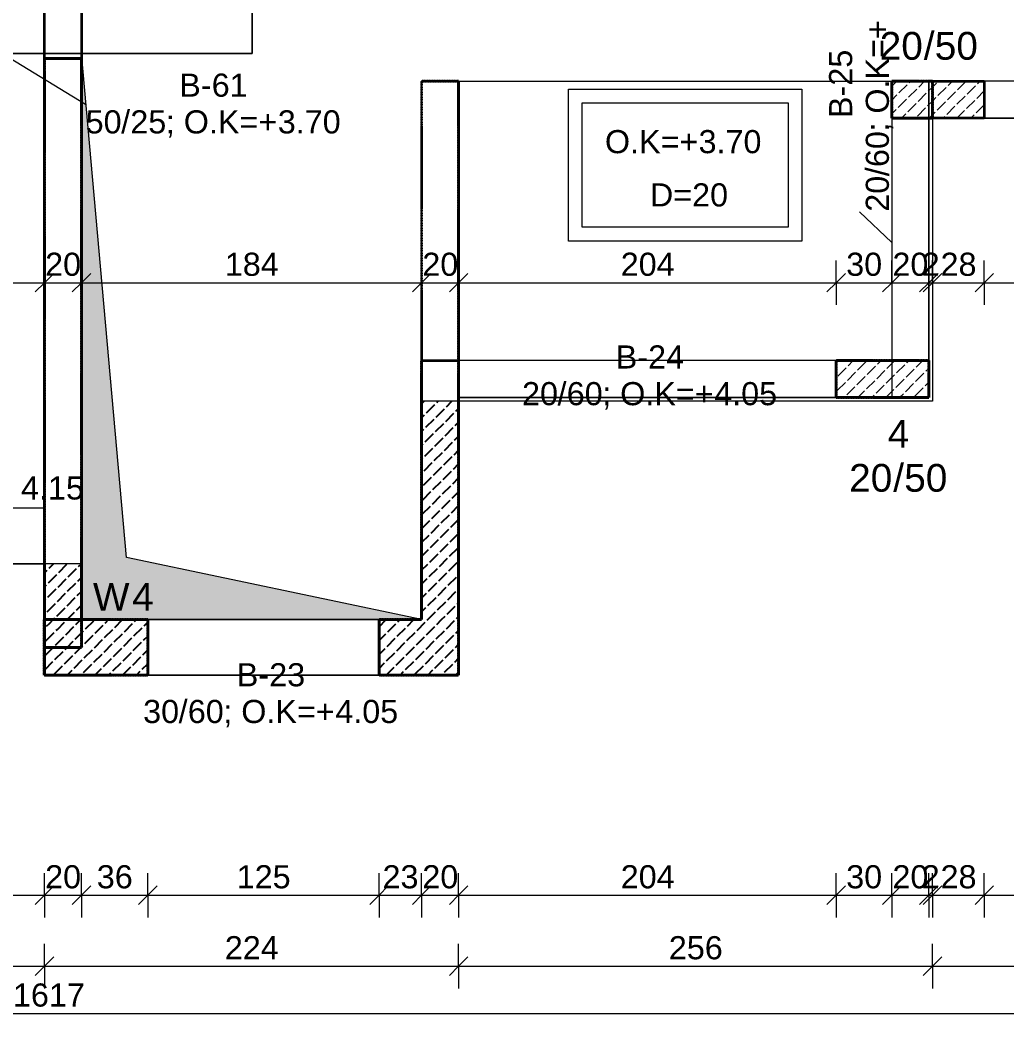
# Model space of a CAD drawing. Header units: centimetres. Extents: x 43 to 2252, y 95 to 1890.
# Drawn here: x 1049 to 1582, y 95 to 644 of the extents above; entities that cross this region are included whole.
import ezdxf

# ---------------------------------------------------------------- set-up
doc = ezdxf.new("R2010")
doc.units = ezdxf.units.CM
doc.linetypes.add('Beton Ole', pattern=[0.3, 0.15, -0.15])
for name, color, linetype, lineweight in [('Dimensions', 130, 'Continuous', 9), ('Dimensions-50', 130, 'Continuous', 9), ('Floor Tags', 130, 'Continuous', 9), ('IfcAnnotation', 7, 'Continuous', 18), ('IfcBuildingElementProxy', 7, 'Continuous', 18), ('IfcColumn', 6, 'Continuous', 18), ('IfcSlab', 7, 'Continuous', 18), ('IfcWall', 7, 'Continuous', 25), ('Structural Column Tags', 130, 'Continuous', 9), ('Structural Columns', 6, 'Continuous', 50), ('Structural Framing Tags', 130, 'Continuous', 9), ('Wall Tags', 130, 'Continuous', 9)]:
    doc.layers.add(name, color=color, linetype=linetype, lineweight=lineweight)
doc.styles.add('Arial', font='arial.ttf', dxfattribs={"height": 12.5})
doc.styles.add('Arial_1', font='arial.ttf', dxfattribs={"height": 15})
doc.dimstyles.new('Deng_-_2mm_Arial_2', dxfattribs={"dimscale": 30.48, "dimtxt": 12.753242, "dimasz": 0.328084, "dimexe": 0.393701, "dimexo": 0.0625, "dimgap": 0, "dimtad": 1, "dimdec": 0, "dimzin": 0, "dimdsep": 46, "dimtxsty": 'Arial', "dimblk1": 'OBLIQUE', "dimblk2": 'OBLIQUE', "dimsah": 1, "dimcen": 0.09, "dimazin": 0, "dimtfac": 1, "dimtdec": 4, "dimtix": 1, "dimtmove": 0, "dimatfit": 3, "dimfxl": 0.393701, "dimfxlon": 1, "dimtvp": 1, "dimtolj": 1, "dimtzin": 0, "dimarcsym": 2})
pattern_1 = [(45, (-73.237, -6758.822), (0.3422397, 7.8404), [6.271, -1.524])]

# ---------------------------------------------------------------- blocks, each defined once
blk = doc.blocks.new('M_Concrete-Rectangular Beam1 - 30_70-8932641-K-31')
at = {"layer": 'IfcBuildingElementProxy', "color": 43}
blk.add_line((-28.66, 15), (-28.66, -15), dxfattribs=at)
at = {"layer": 'IfcBuildingElementProxy', "color": 90}
blk.add_line((-28.66, -15), (-28.66, 15), dxfattribs=at)
at = {"layer": 'IfcBuildingElementProxy'}
for p, q in [((39.49, 15), (-28.66, 15)), ((-28.66, 15), (49.49, 15)), ((49.49, 15), (39.49, 15)), ((-28.66, -15), (39.49, -15)), ((-28.66, -15), (49.49, -15)), ((39.49, -15), (49.49, -15))]:
    blk.add_line(p, q, dxfattribs=at)
at = {"layer": 'IfcBuildingElementProxy', "color": 252}
for p, q in [((69.49, 15), (49.49, 15)), ((49.49, 15), (69.49, 15)), ((69.49, 15), (69.49, -15)), ((69.49, -15), (69.49, 15)), ((49.49, -15), (69.49, -15)), ((49.49, -15), (69.49, -15))]:
    blk.add_line(p, q, dxfattribs=at)
blk = doc.blocks.new('M_Concrete-Rectangular Beam1 - 20_60-8938078-K-31')
at = {"layer": 'IfcBuildingElementProxy', "color": 43}
for p, q in [((-86, 10), (-86, -9)), ((-86, -9), (-86, 10))]:
    blk.add_line(p, q, dxfattribs=at)
at = {"layer": 'IfcBuildingElementProxy'}
for p, q in [((124.66, 10), (-86, 10)), ((-86, 10), (124.66, 10)), ((124.66, 10), (124.66, -10)), ((-86, -9), (-86, -10)), ((-86, -10), (-86, -9)), ((-86, -10), (124.66, -10)), ((-86, -10), (124.66, -10))]:
    blk.add_line(p, q, dxfattribs=at)
at = {"layer": 'IfcBuildingElementProxy', "color": 252}
blk.add_line((124.66, -10), (124.66, 10), dxfattribs=at)
blk = doc.blocks.new('M_Concrete-Rectangular Beam1 - 20_60-8938246-K-31')
at = {"layer": 'IfcBuildingElementProxy', "color": 252}
for p, q in [((-87.12, 10), (-87.12, -10)), ((-87.12, 10), (-67.12, 10)), ((63.88, 10), (83.88, 10)), ((83.88, -10), (83.88, 10)), ((-87.12, -10), (-67.12, -10)), ((63.88, -10), (83.88, -10))]:
    blk.add_line(p, q, dxfattribs=at)
at = {"layer": 'IfcBuildingElementProxy', "color": 90}
for p, q in [((-87.12, -10), (-87.12, 10)), ((-67.12, 10), (-87.12, 10)), ((83.88, 10), (63.88, 10)), ((83.88, 10), (83.88, -10)), ((-87.12, -10), (-67.12, -10)), ((63.88, -10), (83.88, -10))]:
    blk.add_line(p, q, dxfattribs=at)
at = {"layer": 'IfcBuildingElementProxy'}
for p, q in [((63.88, 10), (-67.12, 10)), ((-67.12, 10), (63.88, 10)), ((-67.12, -10), (63.88, -10)), ((-67.12, -10), (63.88, -10))]:
    blk.add_line(p, q, dxfattribs=at)
blk = doc.blocks.new('M_Concrete-Rectangular Beam1 - 20_60-8938371-K-31')
at = {"layer": 'IfcBuildingElementProxy', "color": 252}
blk.add_line((-48.08, 10), (-48.08, -10), dxfattribs=at)
at = {"layer": 'IfcBuildingElementProxy'}
for p, q in [((-48.08, -10), (-48.08, 10)), ((156.01, 10), (-48.08, 10)), ((-48.08, 10), (156.01, 10)), ((-48.08, -10), (156.01, -10)), ((-48.08, -10), (156.01, -10))]:
    blk.add_line(p, q, dxfattribs=at)
at = {"layer": 'IfcBuildingElementProxy', "color": 90}
blk.add_line((156.01, 10), (156.01, -10), dxfattribs=at)
at = {"layer": 'IfcBuildingElementProxy', "color": 43}
blk.add_line((156.01, -10), (156.01, 10), dxfattribs=at)
blk = doc.blocks.new('M_Concrete-Rectangular Beam1 - 30_60-9002546-K-31')
at = {"layer": 'IfcBuildingElementProxy', "color": 43}
for p, q in [((-63, 15), (-63, -15)), ((62, 15), (62, -15)), ((62, -15), (62, 15))]:
    blk.add_line(p, q, dxfattribs=at)
at = {"layer": 'IfcBuildingElementProxy'}
for p, q in [((-63, -15), (-63, 15)), ((62, 15), (-63, 15)), ((-63, 15), (62, 15)), ((-63, -15), (62, -15)), ((-63, -15), (62, -15))]:
    blk.add_line(p, q, dxfattribs=at)
blk = doc.blocks.new('TAGFLOOR - D_-1983752-K-31')
at = {"layer": 'Floor Tags'}
for p, q in [((-1.548, -0.773), (-1.548, 0.87)), ((-1.548, 0.87), (0.976, 0.87)), ((0.976, 0.87), (0.976, -0.773)), ((-1.398, 0.72), (0.826, 0.72)), ((-1.398, -0.623), (-1.398, 0.72)), ((0.826, 0.72), (0.826, -0.623)), ((0.826, -0.623), (-1.398, -0.623)), ((0.976, -0.773), (-1.548, -0.773))]:
    blk.add_line(p, q, dxfattribs=at)
blk = doc.blocks.new('DIMBLOCK35-K-31')
at = {"layer": 'Dimensions-50', "transparency": 16777216}
for p, q in [((993.87, 170.78), (993.87, 182.78)), ((1062.02, 170.78), (1062.02, 182.78)), ((993.87, 170.78), (998.87, 175.78)), ((1062.02, 170.78), (1067.02, 175.78)), ((993.87, 170.78), (988.87, 165.78)), ((993.87, 170.78), (1062.02, 170.78)), ((993.87, 170.78), (993.87, 158.78)), ((1062.02, 170.78), (1057.02, 165.78)), ((1062.02, 170.78), (1062.02, 158.78))]:
    blk.add_line(p, q, dxfattribs=at)
at = {"layer": 'Dimensions-50', "color": 0, "transparency": 16777216, "insert": (1018.33, 187.01), "char_height": 12.5, "width": 23.0736, "attachment_point": 1, "line_spacing_factor": 0.941778, "style": 'Arial'}
blk.add_mtext('68', dxfattribs=at)
blk = doc.blocks.new('_Oblique')
at = {"color": 0, "linetype": 'ByBlock', "lineweight": -2}
blk.add_line((-0.5, -0.5), (0.5, 0.5), dxfattribs=at)
blk = doc.blocks.new('DIMBLOCK36-K-31')
at = {"layer": 'Dimensions-50', "transparency": 16777216}
for p, q in [((1062.02, 170.78), (1062.02, 182.78)), ((1082.02, 170.78), (1082.02, 182.78)), ((1062.02, 170.78), (1067.02, 175.78)), ((1082.02, 170.78), (1087.02, 175.78)), ((1062.02, 170.78), (1057.02, 165.78)), ((1062.02, 170.78), (1082.02, 170.78)), ((1062.02, 170.78), (1062.02, 158.78)), ((1082.02, 170.78), (1077.02, 165.78)), ((1082.02, 170.78), (1082.02, 158.78))]:
    blk.add_line(p, q, dxfattribs=at)
at = {"layer": 'Dimensions-50', "color": 0, "transparency": 16777216, "insert": (1062.4, 187.01), "char_height": 12.5, "width": 23.0736, "attachment_point": 1, "line_spacing_factor": 0.941778, "style": 'Arial'}
blk.add_mtext('20', dxfattribs=at)
blk = doc.blocks.new('DIMBLOCK37-K-31')
at = {"layer": 'Dimensions-50', "transparency": 16777216}
for p, q in [((1082.02, 170.78), (1082.02, 182.78)), ((1117.85, 170.78), (1117.85, 182.78)), ((1082.02, 170.78), (1087.02, 175.78)), ((1117.85, 170.78), (1122.85, 175.78)), ((1082.02, 170.78), (1077.02, 165.78)), ((1082.02, 170.78), (1117.85, 170.78)), ((1082.02, 170.78), (1082.02, 158.78)), ((1117.85, 170.78), (1112.85, 165.78)), ((1117.85, 170.78), (1117.85, 158.78))]:
    blk.add_line(p, q, dxfattribs=at)
at = {"layer": 'Dimensions-50', "color": 0, "transparency": 16777216, "insert": (1090.32, 187.01), "char_height": 12.5, "width": 23.0736, "attachment_point": 1, "line_spacing_factor": 0.941778, "style": 'Arial'}
blk.add_mtext('36', dxfattribs=at)
blk = doc.blocks.new('DIMBLOCK38-K-31')
at = {"layer": 'Dimensions-50', "transparency": 16777216}
for p, q in [((1117.85, 170.78), (1117.85, 182.78)), ((1242.85, 170.78), (1242.85, 182.78)), ((1117.85, 170.78), (1122.85, 175.78)), ((1242.85, 170.78), (1247.85, 175.78)), ((1117.85, 170.78), (1112.85, 165.78)), ((1117.85, 170.78), (1242.85, 170.78)), ((1117.85, 170.78), (1117.85, 158.78)), ((1242.85, 170.78), (1237.85, 165.78)), ((1242.85, 170.78), (1242.85, 158.78))]:
    blk.add_line(p, q, dxfattribs=at)
at = {"layer": 'Dimensions-50', "color": 0, "transparency": 16777216, "insert": (1165.93, 187.01), "char_height": 12.5, "width": 34.6103, "attachment_point": 1, "line_spacing_factor": 0.941778, "style": 'Arial'}
blk.add_mtext('125', dxfattribs=at)
blk = doc.blocks.new('DIMBLOCK39-K-31')
at = {"layer": 'Dimensions-50', "transparency": 16777216}
for p, q in [((1242.85, 170.78), (1242.85, 182.78)), ((1265.85, 170.78), (1265.85, 182.78)), ((1242.85, 170.78), (1247.85, 175.78)), ((1265.85, 170.78), (1270.85, 175.78)), ((1242.85, 170.78), (1237.85, 165.78)), ((1242.85, 170.78), (1265.85, 170.78)), ((1242.85, 170.78), (1242.85, 158.78)), ((1265.85, 170.78), (1260.85, 165.78)), ((1265.85, 170.78), (1265.85, 158.78))]:
    blk.add_line(p, q, dxfattribs=at)
at = {"layer": 'Dimensions-50', "color": 0, "transparency": 16777216, "insert": (1244.74, 187.01), "char_height": 12.5, "width": 23.0736, "attachment_point": 1, "line_spacing_factor": 0.941778, "style": 'Arial'}
blk.add_mtext('23', dxfattribs=at)
blk = doc.blocks.new('DIMBLOCK40-K-31')
at = {"layer": 'Dimensions-50', "transparency": 16777216}
for p, q in [((1265.85, 170.78), (1265.85, 182.78)), ((1285.85, 170.78), (1285.85, 182.78)), ((1265.85, 170.78), (1270.85, 175.78)), ((1285.85, 170.78), (1290.85, 175.78)), ((1265.85, 170.78), (1260.85, 165.78)), ((1265.85, 170.78), (1285.85, 170.78)), ((1265.85, 170.78), (1265.85, 158.78)), ((1285.85, 170.78), (1280.85, 165.78)), ((1285.85, 170.78), (1285.85, 158.78))]:
    blk.add_line(p, q, dxfattribs=at)
at = {"layer": 'Dimensions-50', "color": 0, "transparency": 16777216, "insert": (1266.24, 187.01), "char_height": 12.5, "width": 23.0736, "attachment_point": 1, "line_spacing_factor": 0.941778, "style": 'Arial'}
blk.add_mtext('20', dxfattribs=at)
blk = doc.blocks.new('DIMBLOCK41-K-31')
at = {"layer": 'Dimensions-50', "transparency": 16777216}
for p, q in [((1285.85, 170.78), (1285.85, 182.78)), ((1489.94, 170.78), (1489.94, 182.78)), ((1285.85, 170.78), (1290.85, 175.78)), ((1489.94, 170.78), (1494.94, 175.78)), ((1285.85, 170.78), (1280.85, 165.78)), ((1285.85, 170.78), (1489.94, 170.78)), ((1285.85, 170.78), (1285.85, 158.78)), ((1489.94, 170.78), (1484.94, 165.78)), ((1489.94, 170.78), (1489.94, 158.78))]:
    blk.add_line(p, q, dxfattribs=at)
at = {"layer": 'Dimensions-50', "color": 0, "transparency": 16777216, "insert": (1373.47, 187.01), "char_height": 12.5, "width": 34.6103, "attachment_point": 1, "line_spacing_factor": 0.941778, "style": 'Arial'}
blk.add_mtext('204', dxfattribs=at)
blk = doc.blocks.new('DIMBLOCK42-K-31')
at = {"layer": 'Dimensions-50', "transparency": 16777216}
for p, q in [((1489.94, 170.78), (1489.94, 182.78)), ((1519.94, 170.78), (1519.94, 182.78)), ((1489.94, 170.78), (1494.94, 175.78)), ((1519.94, 170.78), (1524.94, 175.78)), ((1489.94, 170.78), (1484.94, 165.78)), ((1489.94, 170.78), (1519.94, 170.78)), ((1489.94, 170.78), (1489.94, 158.78)), ((1519.94, 170.78), (1514.94, 165.78)), ((1519.94, 170.78), (1519.94, 158.78))]:
    blk.add_line(p, q, dxfattribs=at)
at = {"layer": 'Dimensions-50', "color": 0, "transparency": 16777216, "insert": (1495.32, 187.01), "char_height": 12.5, "width": 23.0736, "attachment_point": 1, "line_spacing_factor": 0.941778, "style": 'Arial'}
blk.add_mtext('30', dxfattribs=at)
blk = doc.blocks.new('DIMBLOCK43-K-31')
at = {"layer": 'Dimensions-50', "transparency": 16777216}
for p, q in [((1519.94, 170.78), (1519.94, 182.78)), ((1539.94, 170.78), (1539.94, 182.78)), ((1519.94, 170.78), (1524.94, 175.78)), ((1539.94, 170.78), (1544.94, 175.78)), ((1519.94, 170.78), (1514.94, 165.78)), ((1519.94, 170.78), (1539.94, 170.78)), ((1519.94, 170.78), (1519.94, 158.78)), ((1539.94, 170.78), (1534.94, 165.78)), ((1539.94, 170.78), (1539.94, 158.78))]:
    blk.add_line(p, q, dxfattribs=at)
at = {"layer": 'Dimensions-50', "color": 0, "transparency": 16777216, "insert": (1520.32, 187.01), "char_height": 12.5, "width": 23.0736, "attachment_point": 1, "line_spacing_factor": 0.941778, "style": 'Arial'}
blk.add_mtext('20', dxfattribs=at)
blk = doc.blocks.new('DIMBLOCK44-K-31')
at = {"layer": 'Dimensions-50', "transparency": 16777216}
for p, q in [((1539.94, 170.78), (1539.94, 182.78)), ((1541.94, 170.78), (1541.94, 182.78)), ((1539.94, 170.78), (1544.94, 175.78)), ((1541.94, 170.78), (1546.94, 175.78)), ((1539.94, 170.78), (1534.94, 165.78)), ((1541.94, 170.78), (1536.94, 165.78)), ((1539.94, 170.78), (1541.94, 170.78)), ((1539.94, 170.78), (1539.94, 158.78)), ((1541.94, 170.78), (1541.94, 158.78))]:
    blk.add_line(p, q, dxfattribs=at)
at = {"layer": 'Dimensions-50', "color": 0, "transparency": 16777216, "insert": (1536.13, 187.01), "char_height": 12.5, "width": 11.5368, "attachment_point": 1, "line_spacing_factor": 0.941778, "style": 'Arial'}
blk.add_mtext('\\fArial|b0|i0|c177|p34|;2', dxfattribs=at)
blk = doc.blocks.new('DIMBLOCK45-K-31')
at = {"layer": 'Dimensions-50', "transparency": 16777216}
for p, q in [((1541.94, 170.78), (1541.94, 182.78)), ((1569.94, 170.78), (1569.94, 182.78)), ((1541.94, 170.78), (1546.94, 175.78)), ((1569.94, 170.78), (1574.94, 175.78)), ((1541.94, 170.78), (1536.94, 165.78)), ((1541.94, 170.78), (1569.94, 170.78)), ((1541.94, 170.78), (1541.94, 158.78)), ((1569.94, 170.78), (1564.94, 165.78)), ((1569.94, 170.78), (1569.94, 158.78))]:
    blk.add_line(p, q, dxfattribs=at)
at = {"layer": 'Dimensions-50', "color": 0, "transparency": 16777216, "insert": (1546.32, 187.01), "char_height": 12.5, "width": 23.0736, "attachment_point": 1, "line_spacing_factor": 0.941778, "style": 'Arial'}
blk.add_mtext('28', dxfattribs=at)
blk = doc.blocks.new('DIMBLOCK46-K-31')
at = {"layer": 'Dimensions-50', "transparency": 16777216}
for p, q in [((1569.94, 170.78), (1569.94, 182.78)), ((1780.6, 170.78), (1780.6, 182.78)), ((1569.94, 170.78), (1574.94, 175.78)), ((1780.6, 170.78), (1785.6, 175.78)), ((1569.94, 170.78), (1564.94, 165.78)), ((1569.94, 170.78), (1780.6, 170.78)), ((1569.94, 170.78), (1569.94, 158.78)), ((1780.6, 170.78), (1775.6, 165.78)), ((1780.6, 170.78), (1780.6, 158.78))]:
    blk.add_line(p, q, dxfattribs=at)
at = {"layer": 'Dimensions-50', "color": 0, "transparency": 16777216, "insert": (1660.85, 187.01), "char_height": 12.5, "width": 34.6103, "attachment_point": 1, "line_spacing_factor": 0.941778, "style": 'Arial'}
blk.add_mtext('211', dxfattribs=at)
blk = doc.blocks.new('DIMBLOCK51-K-31')
at = {"layer": 'Dimensions-50', "transparency": 16777216}
for p, q in [((993.87, 132.44), (993.87, 144.44)), ((1062.02, 132.44), (1062.02, 144.44)), ((993.87, 132.44), (998.87, 137.44)), ((1062.02, 132.44), (1067.02, 137.44)), ((993.87, 132.44), (988.87, 127.44)), ((993.87, 132.44), (1062.02, 132.44)), ((993.87, 132.44), (993.87, 120.44)), ((1062.02, 132.44), (1057.02, 127.44)), ((1062.02, 132.44), (1062.02, 120.44))]:
    blk.add_line(p, q, dxfattribs=at)
at = {"layer": 'Dimensions-50', "color": 0, "transparency": 16777216, "insert": (1018.33, 148.67), "char_height": 12.5, "width": 23.0736, "attachment_point": 1, "line_spacing_factor": 0.941778, "style": 'Arial'}
blk.add_mtext('68', dxfattribs=at)
blk = doc.blocks.new('DIMBLOCK52-K-31')
at = {"layer": 'Dimensions-50', "transparency": 16777216}
for p, q in [((1062.02, 132.44), (1062.02, 144.44)), ((1285.85, 132.44), (1285.85, 144.44)), ((1062.02, 132.44), (1067.02, 137.44)), ((1285.85, 132.44), (1290.85, 137.44)), ((1062.02, 132.44), (1057.02, 127.44)), ((1062.02, 132.44), (1285.85, 132.44)), ((1062.02, 132.44), (1062.02, 120.44)), ((1285.85, 132.44), (1280.85, 127.44)), ((1285.85, 132.44), (1285.85, 120.44))]:
    blk.add_line(p, q, dxfattribs=at)
at = {"layer": 'Dimensions-50', "color": 0, "transparency": 16777216, "insert": (1159.51, 148.67), "char_height": 12.5, "width": 34.6103, "attachment_point": 1, "line_spacing_factor": 0.941778, "style": 'Arial'}
blk.add_mtext('224', dxfattribs=at)
blk = doc.blocks.new('DIMBLOCK53-K-31')
at = {"layer": 'Dimensions-50', "transparency": 16777216}
for p, q in [((1285.85, 132.44), (1285.85, 144.44)), ((1541.94, 132.44), (1541.94, 144.44)), ((1285.85, 132.44), (1290.85, 137.44)), ((1541.94, 132.44), (1546.94, 137.44)), ((1285.85, 132.44), (1280.85, 127.44)), ((1285.85, 132.44), (1541.94, 132.44)), ((1285.85, 132.44), (1285.85, 120.44)), ((1541.94, 132.44), (1536.94, 127.44)), ((1541.94, 132.44), (1541.94, 120.44))]:
    blk.add_line(p, q, dxfattribs=at)
at = {"layer": 'Dimensions-50', "color": 0, "transparency": 16777216, "insert": (1399.47, 148.67), "char_height": 12.5, "width": 34.6103, "attachment_point": 1, "line_spacing_factor": 0.941778, "style": 'Arial'}
blk.add_mtext('256', dxfattribs=at)
blk = doc.blocks.new('DIMBLOCK54-K-31')
at = {"layer": 'Dimensions-50', "transparency": 16777216}
for p, q in [((1541.94, 132.44), (1541.94, 144.44)), ((1872.6, 132.44), (1872.6, 144.44)), ((1541.94, 132.44), (1546.94, 137.44)), ((1872.6, 132.44), (1877.6, 137.44)), ((1541.94, 132.44), (1536.94, 127.44)), ((1541.94, 132.44), (1872.6, 132.44)), ((1541.94, 132.44), (1541.94, 120.44)), ((1872.6, 132.44), (1867.6, 127.44)), ((1872.6, 132.44), (1872.6, 120.44))]:
    blk.add_line(p, q, dxfattribs=at)
at = {"layer": 'Dimensions-50', "color": 0, "transparency": 16777216, "insert": (1692.85, 148.67), "char_height": 12.5, "width": 34.6103, "attachment_point": 1, "line_spacing_factor": 0.941778, "style": 'Arial'}
blk.add_mtext('331', dxfattribs=at)
blk = doc.blocks.new('DIMBLOCK55-K-31')
at = {"layer": 'Dimensions-50', "transparency": 16777216}
for p, q in [((255.85, 106.88), (255.85, 118.88)), ((1872.6, 106.88), (1872.6, 118.88)), ((255.85, 106.88), (260.85, 111.88)), ((1872.6, 106.88), (1877.6, 111.88)), ((255.85, 106.88), (250.85, 101.88)), ((255.85, 106.88), (1872.6, 106.88)), ((255.85, 106.88), (255.85, 94.88)), ((1872.6, 106.88), (1867.6, 101.88)), ((1872.6, 106.88), (1872.6, 94.88))]:
    blk.add_line(p, q, dxfattribs=at)
at = {"layer": 'Dimensions-50', "color": 0, "transparency": 16777216, "insert": (1045, 123.11), "char_height": 12.5, "width": 46.1471, "attachment_point": 1, "line_spacing_factor": 0.941778, "style": 'Arial'}
blk.add_mtext('1617', dxfattribs=at)
blk = doc.blocks.new('DIMBLOCK143-K-31')
at = {"layer": 'Dimensions-50', "transparency": 16777216}
for p, q in [((993.87, 501.77), (993.87, 513.77)), ((1062.02, 501.77), (1062.02, 513.77)), ((993.87, 501.77), (998.87, 506.77)), ((1062.02, 501.77), (1067.02, 506.77)), ((993.87, 501.77), (988.87, 496.77)), ((993.87, 501.77), (1062.02, 501.77)), ((993.87, 501.77), (993.87, 489.77)), ((1062.02, 501.77), (1057.02, 496.77)), ((1062.02, 501.77), (1062.02, 489.77))]:
    blk.add_line(p, q, dxfattribs=at)
at = {"layer": 'Dimensions-50', "color": 0, "transparency": 16777216, "insert": (1018.33, 517.99), "char_height": 12.5, "width": 23.0736, "attachment_point": 1, "line_spacing_factor": 0.941778, "style": 'Arial'}
blk.add_mtext('68', dxfattribs=at)
blk = doc.blocks.new('DIMBLOCK144-K-31')
at = {"layer": 'Dimensions-50', "transparency": 16777216}
for p, q in [((1062.02, 501.77), (1062.02, 513.77)), ((1082.02, 501.77), (1082.02, 513.77)), ((1062.02, 501.77), (1067.02, 506.77)), ((1082.02, 501.77), (1087.02, 506.77)), ((1062.02, 501.77), (1057.02, 496.77)), ((1062.02, 501.77), (1082.02, 501.77)), ((1062.02, 501.77), (1062.02, 489.77)), ((1082.02, 501.77), (1077.02, 496.77)), ((1082.02, 501.77), (1082.02, 489.77))]:
    blk.add_line(p, q, dxfattribs=at)
at = {"layer": 'Dimensions-50', "color": 0, "transparency": 16777216, "insert": (1062.4, 517.99), "char_height": 12.5, "width": 23.0736, "attachment_point": 1, "line_spacing_factor": 0.941778, "style": 'Arial'}
blk.add_mtext('20', dxfattribs=at)
blk = doc.blocks.new('DIMBLOCK145-K-31')
at = {"layer": 'Dimensions-50', "transparency": 16777216}
for p, q in [((1082.02, 501.77), (1082.02, 513.77)), ((1265.85, 501.77), (1265.85, 513.77)), ((1082.02, 501.77), (1087.02, 506.77)), ((1265.85, 501.77), (1270.85, 506.77)), ((1082.02, 501.77), (1077.02, 496.77)), ((1082.02, 501.77), (1265.85, 501.77)), ((1082.02, 501.77), (1082.02, 489.77)), ((1265.85, 501.77), (1260.85, 496.77)), ((1265.85, 501.77), (1265.85, 489.77))]:
    blk.add_line(p, q, dxfattribs=at)
at = {"layer": 'Dimensions-50', "color": 0, "transparency": 16777216, "insert": (1159.51, 517.99), "char_height": 12.5, "width": 34.6103, "attachment_point": 1, "line_spacing_factor": 0.941778, "style": 'Arial'}
blk.add_mtext('184', dxfattribs=at)
blk = doc.blocks.new('DIMBLOCK146-K-31')
at = {"layer": 'Dimensions-50', "transparency": 16777216}
for p, q in [((1265.85, 501.77), (1265.85, 513.77)), ((1285.85, 501.77), (1285.85, 513.77)), ((1265.85, 501.77), (1270.85, 506.77)), ((1285.85, 501.77), (1290.85, 506.77)), ((1265.85, 501.77), (1260.85, 496.77)), ((1265.85, 501.77), (1285.85, 501.77)), ((1265.85, 501.77), (1265.85, 489.77)), ((1285.85, 501.77), (1280.85, 496.77)), ((1285.85, 501.77), (1285.85, 489.77))]:
    blk.add_line(p, q, dxfattribs=at)
at = {"layer": 'Dimensions-50', "color": 0, "transparency": 16777216, "insert": (1266.24, 517.99), "char_height": 12.5, "width": 23.0736, "attachment_point": 1, "line_spacing_factor": 0.941778, "style": 'Arial'}
blk.add_mtext('20', dxfattribs=at)
blk = doc.blocks.new('DIMBLOCK147-K-31')
at = {"layer": 'Dimensions-50', "transparency": 16777216}
for p, q in [((1285.85, 501.77), (1285.85, 513.77)), ((1489.94, 501.77), (1489.94, 513.77)), ((1285.85, 501.77), (1290.85, 506.77)), ((1489.94, 501.77), (1494.94, 506.77)), ((1285.85, 501.77), (1280.85, 496.77)), ((1285.85, 501.77), (1489.94, 501.77)), ((1285.85, 501.77), (1285.85, 489.77)), ((1489.94, 501.77), (1484.94, 496.77)), ((1489.94, 501.77), (1489.94, 489.77))]:
    blk.add_line(p, q, dxfattribs=at)
at = {"layer": 'Dimensions-50', "color": 0, "transparency": 16777216, "insert": (1373.47, 517.99), "char_height": 12.5, "width": 34.6103, "attachment_point": 1, "line_spacing_factor": 0.941778, "style": 'Arial'}
blk.add_mtext('204', dxfattribs=at)
blk = doc.blocks.new('DIMBLOCK148-K-31')
at = {"layer": 'Dimensions-50', "transparency": 16777216}
for p, q in [((1489.94, 501.77), (1489.94, 513.77)), ((1519.94, 501.77), (1519.94, 513.77)), ((1489.94, 501.77), (1494.94, 506.77)), ((1519.94, 501.77), (1524.94, 506.77)), ((1489.94, 501.77), (1484.94, 496.77)), ((1489.94, 501.77), (1519.94, 501.77)), ((1489.94, 501.77), (1489.94, 489.77)), ((1519.94, 501.77), (1514.94, 496.77)), ((1519.94, 501.77), (1519.94, 489.77))]:
    blk.add_line(p, q, dxfattribs=at)
at = {"layer": 'Dimensions-50', "color": 0, "transparency": 16777216, "insert": (1495.32, 517.99), "char_height": 12.5, "width": 23.0736, "attachment_point": 1, "line_spacing_factor": 0.941778, "style": 'Arial'}
blk.add_mtext('30', dxfattribs=at)
blk = doc.blocks.new('DIMBLOCK149-K-31')
at = {"layer": 'Dimensions-50', "transparency": 16777216}
for p, q in [((1519.94, 501.77), (1519.94, 513.77)), ((1539.94, 501.77), (1539.94, 513.77)), ((1519.94, 501.77), (1524.94, 506.77)), ((1539.94, 501.77), (1544.94, 506.77)), ((1519.94, 501.77), (1514.94, 496.77)), ((1519.94, 501.77), (1539.94, 501.77)), ((1519.94, 501.77), (1519.94, 489.77)), ((1539.94, 501.77), (1534.94, 496.77)), ((1539.94, 501.77), (1539.94, 489.77))]:
    blk.add_line(p, q, dxfattribs=at)
at = {"layer": 'Dimensions-50', "color": 0, "transparency": 16777216, "insert": (1520.32, 517.99), "char_height": 12.5, "width": 23.0736, "attachment_point": 1, "line_spacing_factor": 0.941778, "style": 'Arial'}
blk.add_mtext('20', dxfattribs=at)
blk = doc.blocks.new('DIMBLOCK150-K-31')
at = {"layer": 'Dimensions-50', "transparency": 16777216}
for p, q in [((1539.94, 501.77), (1539.94, 513.77)), ((1541.94, 501.77), (1541.94, 513.77)), ((1539.94, 501.77), (1544.94, 506.77)), ((1541.94, 501.77), (1546.94, 506.77)), ((1539.94, 501.77), (1534.94, 496.77)), ((1541.94, 501.77), (1536.94, 496.77)), ((1539.94, 501.77), (1541.94, 501.77)), ((1539.94, 501.77), (1539.94, 489.77)), ((1541.94, 501.77), (1541.94, 489.77))]:
    blk.add_line(p, q, dxfattribs=at)
at = {"layer": 'Dimensions-50', "color": 0, "transparency": 16777216, "insert": (1536.13, 517.99), "char_height": 12.5, "width": 11.5368, "attachment_point": 1, "line_spacing_factor": 0.941778, "style": 'Arial'}
blk.add_mtext('\\fArial|b0|i0|c177|p34|;2', dxfattribs=at)
blk = doc.blocks.new('DIMBLOCK151-K-31')
at = {"layer": 'Dimensions-50', "transparency": 16777216}
for p, q in [((1541.94, 501.77), (1541.94, 513.77)), ((1569.94, 501.77), (1569.94, 513.77)), ((1541.94, 501.77), (1546.94, 506.77)), ((1569.94, 501.77), (1574.94, 506.77)), ((1541.94, 501.77), (1536.94, 496.77)), ((1541.94, 501.77), (1569.94, 501.77)), ((1541.94, 501.77), (1541.94, 489.77)), ((1569.94, 501.77), (1564.94, 496.77)), ((1569.94, 501.77), (1569.94, 489.77))]:
    blk.add_line(p, q, dxfattribs=at)
at = {"layer": 'Dimensions-50', "color": 0, "transparency": 16777216, "insert": (1546.32, 517.99), "char_height": 12.5, "width": 23.0736, "attachment_point": 1, "line_spacing_factor": 0.941778, "style": 'Arial'}
blk.add_mtext('28', dxfattribs=at)
blk = doc.blocks.new('DIMBLOCK152-K-31')
at = {"layer": 'Dimensions-50', "transparency": 16777216}
for p, q in [((1569.94, 501.77), (1569.94, 513.77)), ((1780.6, 501.77), (1780.6, 513.77)), ((1569.94, 501.77), (1574.94, 506.77)), ((1780.6, 501.77), (1785.6, 506.77)), ((1569.94, 501.77), (1564.94, 496.77)), ((1569.94, 501.77), (1780.6, 501.77)), ((1569.94, 501.77), (1569.94, 489.77)), ((1780.6, 501.77), (1775.6, 496.77)), ((1780.6, 501.77), (1780.6, 489.77))]:
    blk.add_line(p, q, dxfattribs=at)
at = {"layer": 'Dimensions-50', "color": 0, "transparency": 16777216, "insert": (1660.85, 517.99), "char_height": 12.5, "width": 34.6103, "attachment_point": 1, "line_spacing_factor": 0.941778, "style": 'Arial'}
blk.add_mtext('211', dxfattribs=at)

msp = doc.modelspace()

# ---------------------------------------------------------------- hatches: boundary and pattern name
at = {"layer": 'IfcAnnotation'}
msp.add_hatch(color=254, dxfattribs=at).paths.add_polyline_path([(1242.85, 319.69), (1265.85, 319.69), (1106.45, 353.34), (1082.02, 625.69), (1082.02, 319.69), (1218.09, 319.69)])
at = {"layer": 'IfcColumn', "linetype": 'Beton Ole'}
h = msp.add_hatch(dxfattribs=at)
h.set_pattern_fill('FP_1', style=0, pattern_type=2)
h.set_pattern_definition(pattern_1)
h.paths.add_polyline_path([(1541.94, 590.69), (1541.94, 610.69), (1519.94, 610.69), (1519.94, 590.69), (1539.94, 590.69)])
h = msp.add_hatch(dxfattribs=at)
h.set_pattern_fill('FP_1', style=0, pattern_type=2)
h.set_pattern_definition(pattern_1)
h.paths.add_polyline_path([(1569.94, 590.69), (1569.94, 610.69), (1541.94, 610.69), (1541.94, 590.69)])
h = msp.add_hatch(dxfattribs=at)
h.set_pattern_fill('FP_1', style=0, pattern_type=2)
h.set_pattern_definition(pattern_1)
h.paths.add_polyline_path([(1489.94, 439.69), (1539.94, 439.69), (1539.94, 459.69), (1489.94, 459.69)])
at = {"layer": 'IfcWall', "linetype": 'Beton Ole'}
h = msp.add_hatch(dxfattribs=at)
h.set_pattern_fill('FP_1', color=50, style=0, pattern_type=2)
h.set_pattern_definition(pattern_1)
h.paths.add_polyline_path([(1285.85, 319.69), (1285.85, 437.69), (1265.85, 437.69), (1265.85, 319.69)])
h = msp.add_hatch(dxfattribs=at)
h.set_pattern_fill('FP_1', color=50, style=0, pattern_type=2)
h.set_pattern_definition(pattern_1)
h.paths.add_polyline_path([(1062.02, 319.69), (1082.02, 319.69), (1082.02, 349.92), (1062.02, 349.92)])
h = msp.add_hatch(dxfattribs=at)
h.set_pattern_fill('FP_1', color=50, style=0, pattern_type=2)
h.set_pattern_definition(pattern_1)
h.paths.add_polyline_path([(1061.87, 289.69), (1062.02, 289.69), (1062.02, 319.69), (1061.87, 319.69), (1061.87, 289.85)])
h = msp.add_hatch(dxfattribs=at)
h.set_pattern_fill('FP_1', color=50, style=0, pattern_type=2)
h.set_pattern_definition(pattern_1)
h.paths.add_polyline_path([(1062.02, 304.69), (1082.02, 304.69), (1062.02, 319.69)])
h = msp.add_hatch(dxfattribs=at)
h.set_pattern_fill('FP_1', color=50, style=0, pattern_type=2)
h.set_pattern_definition(pattern_1)
h.paths.add_polyline_path([(1082.02, 289.69), (1117.85, 289.69), (1117.85, 319.69), (1062.02, 319.69), (1082.02, 304.69), (1062.02, 304.69), (1062.02, 289.69)])
h = msp.add_hatch(dxfattribs=at)
h.set_pattern_fill('FP_1', color=50, style=0, pattern_type=2)
h.set_pattern_definition(pattern_1)
h.paths.add_polyline_path([(1265.85, 289.69), (1285.85, 289.69), (1285.85, 319.69), (1242.85, 319.69), (1242.85, 289.69)])

# ---------------------------------------------------------------- linework, layer by layer
at = {"layer": 'IfcAnnotation'}
for p, q in [((1106.45, 353.34), (1082.02, 625.76)), ((1082.02, 625.76), (1082.02, 319.69)), ((1265.85, 319.69), (1106.45, 353.34)), ((1082.02, 319.69), (1265.85, 319.69))]:
    msp.add_line(p, q, dxfattribs=at)
at = {"layer": 'IfcBuildingElementProxy'}
for p, q in [((1174.35, 625.69), (1174.35, 1384.69)), ((1174.35, 1384.69), (1174.35, 625.69)), ((973.87, 625.69), (1062.02, 625.69)), ((1124.35, 625.69), (973.87, 625.69)), ((1082.02, 625.69), (1124.35, 625.69)), ((1174.35, 625.69), (1124.35, 625.69)), ((1124.35, 625.69), (1174.35, 625.69))]:
    msp.add_line(p, q, dxfattribs=at)
at = {"layer": 'IfcBuildingElementProxy', "color": 90}
msp.add_line((1062.02, 625.69), (1082.02, 625.69), dxfattribs=at)
at = {"layer": 'IfcColumn', "color": 10, "linetype": 'Beton Ole', "lineweight": 35}
for p, q in [((1519.94, 610.69), (1539.94, 610.69)), ((1519.94, 590.69), (1519.94, 610.69)), ((1519.94, 610.69), (1539.94, 610.69)), ((1539.94, 610.69), (1519.94, 610.69)), ((1519.94, 610.69), (1539.94, 610.69)), ((1519.94, 610.69), (1519.94, 590.69)), ((1519.94, 590.69), (1519.94, 610.69)), ((1519.94, 610.69), (1519.94, 590.69)), ((1539.94, 610.69), (1541.94, 610.69)), ((1539.94, 610.69), (1541.94, 610.69)), ((1541.94, 610.69), (1539.94, 610.69)), ((1539.94, 610.69), (1541.94, 610.69)), ((1541.94, 610.69), (1569.94, 610.69)), ((1541.94, 610.69), (1541.94, 590.69)), ((1541.94, 590.69), (1541.94, 610.69)), ((1541.94, 610.69), (1569.94, 610.69)), ((1541.94, 590.69), (1541.94, 610.69)), ((1541.94, 610.69), (1541.94, 590.69)), ((1569.94, 610.69), (1569.94, 590.69)), ((1569.94, 610.69), (1569.94, 590.69)), ((1539.94, 590.69), (1519.94, 590.69)), ((1539.94, 590.69), (1519.94, 590.69)), ((1519.94, 590.69), (1539.94, 590.69)), ((1539.94, 590.69), (1519.94, 590.69)), ((1541.94, 590.69), (1539.94, 590.69)), ((1541.94, 590.69), (1539.94, 590.69)), ((1539.94, 590.69), (1541.94, 590.69)), ((1541.94, 590.69), (1539.94, 590.69)), ((1569.94, 590.69), (1541.94, 590.69)), ((1569.94, 590.69), (1541.94, 590.69)), ((1489.94, 459.69), (1519.94, 459.69)), ((1489.94, 439.69), (1489.94, 459.69)), ((1519.94, 459.69), (1489.94, 459.69)), ((1489.94, 459.69), (1519.94, 459.69)), ((1489.94, 459.69), (1489.94, 439.69)), ((1489.94, 439.69), (1489.94, 459.69)), ((1519.94, 459.69), (1489.94, 459.69)), ((1489.94, 459.69), (1489.94, 439.69)), ((1519.94, 459.69), (1539.94, 459.69)), ((1539.94, 459.69), (1519.94, 459.69)), ((1519.94, 459.69), (1539.94, 459.69)), ((1539.94, 459.69), (1519.94, 459.69)), ((1539.94, 459.69), (1539.94, 439.69)), ((1539.94, 439.69), (1539.94, 459.69)), ((1539.94, 459.69), (1539.94, 439.69)), ((1539.94, 439.69), (1539.94, 459.69)), ((1519.94, 439.69), (1489.94, 439.69)), ((1489.94, 439.69), (1519.94, 439.69)), ((1519.94, 439.69), (1489.94, 439.69)), ((1489.94, 439.69), (1519.94, 439.69)), ((1539.94, 439.69), (1519.94, 439.69)), ((1519.94, 439.69), (1539.94, 439.69)), ((1539.94, 439.69), (1519.94, 439.69)), ((1519.94, 439.69), (1539.94, 439.69))]:
    msp.add_line(p, q, dxfattribs=at)
at = {"layer": 'IfcColumn', "color": 8, "linetype": 'Beton Ole', "lineweight": 35}
for p, q in [((1519.94, 610.69), (1569.94, 610.69)), ((1519.94, 590.69), (1519.94, 610.69)), ((1569.94, 610.69), (1569.94, 590.69)), ((1569.94, 590.69), (1519.94, 590.69)), ((1489.94, 459.69), (1539.94, 459.69)), ((1489.94, 439.69), (1489.94, 459.69)), ((1539.94, 459.69), (1539.94, 439.69)), ((1539.94, 439.69), (1489.94, 439.69))]:
    msp.add_line(p, q, dxfattribs=at)
at = {"layer": 'IfcSlab'}
for p, q in [((1174.35, 1384.69), (1174.35, 625.69)), ((1174.35, 625.69), (1082.02, 625.69)), ((1265.85, 610.69), (1541.94, 610.69)), ((1541.94, 610.69), (1541.94, 437.69)), ((1541.94, 437.69), (1265.85, 437.69)), ((1082.02, 349.92), (993.87, 349.92))]:
    msp.add_line(p, q, dxfattribs=at)
at = {"layer": 'IfcSlab', "color": 90}
msp.add_line((1265.85, 437.69), (1265.85, 610.69), dxfattribs=at)
at = {"layer": 'IfcWall', "color": 10, "lineweight": 35}
for p, q in [((1062.02, 289.69), (1062.02, 665.69)), ((1082.02, 665.69), (1082.02, 304.69)), ((1062.02, 622.95), (1082.02, 622.95)), ((1285.85, 610.69), (1285.85, 289.69)), ((1265.85, 459.69), (1285.85, 459.69)), ((1061.87, 319.69), (1117.85, 319.69)), ((1117.85, 319.69), (1117.85, 289.69)), ((1242.85, 319.69), (1265.85, 319.69)), ((1242.85, 289.69), (1242.85, 319.69)), ((1082.02, 304.69), (1062.02, 304.69)), ((1117.85, 289.69), (1061.87, 289.69)), ((1285.85, 289.69), (1242.85, 289.69))]:
    msp.add_line(p, q, dxfattribs=at)
at = {"layer": 'IfcWall', "color": 10, "linetype": 'Beton Ole', "lineweight": 35}
for p, q in [((1062.02, 319.69), (1062.02, 665.69)), ((1082.02, 665.69), (1082.02, 319.69)), ((1082.02, 622.95), (1062.02, 622.95)), ((1062.02, 622.95), (1062.02, 304.69)), ((1082.02, 319.69), (1082.02, 622.95)), ((1265.85, 610.69), (1265.85, 319.69)), ((1285.85, 610.69), (1265.85, 610.69)), ((1265.85, 610.69), (1265.85, 319.69)), ((1265.85, 610.69), (1285.85, 610.69)), ((1285.85, 289.69), (1285.85, 610.69)), ((1265.85, 459.69), (1285.85, 459.69)), ((1265.85, 319.69), (1265.85, 459.69)), ((1285.85, 459.69), (1285.85, 289.69)), ((1061.87, 319.69), (1061.87, 289.69)), ((1061.87, 289.69), (1061.87, 319.69)), ((1062.02, 319.69), (1117.85, 319.69)), ((1082.02, 319.69), (1062.02, 319.69)), ((1117.85, 319.69), (1062.02, 319.69)), ((1242.85, 319.69), (1265.85, 319.69)), ((1242.85, 289.69), (1242.85, 319.69)), ((1265.85, 319.69), (1242.85, 319.69)), ((1242.85, 319.69), (1242.85, 289.69)), ((1062.02, 304.69), (1062.02, 289.69)), ((1117.85, 289.69), (1061.87, 289.69)), ((1062.02, 289.69), (1117.85, 289.69)), ((1285.85, 289.69), (1242.85, 289.69)), ((1242.85, 289.69), (1285.85, 289.69))]:
    msp.add_line(p, q, dxfattribs=at)
at = {"layer": 'IfcWall', "color": 253, "linetype": 'Beton Ole', "lineweight": 35}
for p, q in [((1062.02, 622.95), (1062.02, 319.69)), ((1082.02, 304.69), (1082.02, 622.95)), ((1265.85, 459.69), (1265.85, 319.69)), ((1285.85, 289.69), (1285.85, 459.69)), ((1117.85, 319.69), (1062.02, 319.69)), ((1117.85, 319.69), (1117.85, 289.69)), ((1117.85, 289.69), (1117.85, 319.69)), ((1117.85, 319.69), (1117.85, 289.69)), ((1242.85, 289.69), (1242.85, 319.69)), ((1265.85, 319.69), (1242.85, 319.69)), ((1062.02, 289.69), (1117.85, 289.69)), ((1242.85, 289.69), (1285.85, 289.69))]:
    msp.add_line(p, q, dxfattribs=at)
at = {"layer": 'IfcWall', "color": 9, "linetype": 'Beton Ole', "lineweight": 35}
for p, q in [((1082.02, 319.69), (1061.87, 319.69)), ((1062.02, 304.69), (1082.02, 304.69))]:
    msp.add_line(p, q, dxfattribs=at)
at = {"layer": 'Structural Columns', "color": 10, "lineweight": 35}
for p, q in [((1519.94, 610.69), (1569.94, 610.69)), ((1519.94, 590.69), (1519.94, 610.69)), ((1569.94, 610.69), (1569.94, 590.69)), ((1569.94, 590.69), (1519.94, 590.69)), ((1489.94, 459.69), (1539.94, 459.69)), ((1489.94, 439.69), (1489.94, 459.69)), ((1539.94, 459.69), (1539.94, 439.69)), ((1539.94, 439.69), (1489.94, 439.69))]:
    msp.add_line(p, q, dxfattribs=at)
at = {"layer": 'Structural Framing Tags'}
for p, q in [((1039.27, 625.69), (1084.29, 598.3)), ((1519.94, 523.58), (1502.53, 540.12))]:
    msp.add_line(p, q, dxfattribs=at)

# ---------------------------------------------------------------- block references
at = {"layer": 'Floor Tags', "xscale": 49.99999999999998, "yscale": 49.99999999999998, "zscale": 49.99999999999998}
msp.add_blockref('TAGFLOOR - D_-1983752-K-31', (1422.57, 562.9), dxfattribs=at)
at = {"layer": 'IfcBuildingElementProxy'}
for name, p, rotation in [('M_Concrete-Rectangular Beam1 - 20_60-8938246-K-31', (1529.94, 523.58), 270), ('M_Concrete-Rectangular Beam1 - 20_60-8938078-K-31', (1694.6, 600.69), 180), ('M_Concrete-Rectangular Beam1 - 20_60-8938371-K-31', (1441.86, 449.69), 180), ('M_Concrete-Rectangular Beam1 - 30_70-8932641-K-31', (1033.36, 364.92), 180), ('M_Concrete-Rectangular Beam1 - 30_60-9002546-K-31', (1179.85, 304.69), 180)]:
    msp.add_blockref(name, p, dxfattribs=dict(at, rotation=rotation))

# ---------------------------------------------------------------- texts
at = {"layer": 'Structural Column Tags', "color": 7, "char_height": 15, "attachment_point": 1, "style": 'Arial_1'}
for s, insert, width in [('20', (1513.42, 637.27), 28.8607), ('\\fArial|b0|i0|c177|p34|;/', (1537.23, 637.27), 7.2152), ('50', (1543.18, 637.27), 28.8607), ('\\fArial|b0|i0|c177|p34|;4', (1517.75, 427.64), 14.4304), ('20', (1496.92, 403.83), 28.8607), ('\\fArial|b0|i0|c177|p34|;/', (1520.73, 403.83), 7.2152), ('50', (1526.68, 403.83), 28.8607)]:
    msp.add_mtext(s, dxfattribs=dict(at, insert=insert, width=width))
at = {"layer": 'Structural Framing Tags', "color": 7, "char_height": 12.5, "attachment_point": 1, "rotation": 90, "style": 'Arial'}
for s, insert, width in [('; O.K=+', (1505.89, 583.44), 73.3544), ('25', (1486.05, 608.25), 23.2489), ('B-', (1486.05, 590.72), 21.2447), ('60', (1505.89, 564.26), 23.2489), ('\\fArial|b0|i0|c177|p34|;/', (1505.89, 559.3), 6.0127), ('20', (1505.89, 540.12), 23.2489)]:
    msp.add_mtext(s, dxfattribs=dict(at, insert=insert, width=width))
at = {"layer": 'Structural Framing Tags', "color": 7, "char_height": 12.5, "attachment_point": 1, "style": 'Arial'}
for s, insert, width in [('B-', (1134.89, 614.77), 21.2447), ('61', (1152.42, 614.77), 23.2489), ('50', (1084.29, 594.93), 23.2489), ('\\fArial|b0|i0|c177|p34|;/', (1103.47, 594.93), 6.0127), ('25', (1108.43, 594.93), 23.2489), ('; O.K=+', (1127.61, 594.93), 73.3544), ('3.70', (1188.14, 594.93), 40.8861), ('B-', (1370.74, 467.91), 21.2447), ('24', (1388.27, 467.91), 23.2489), ('20', (1320.14, 448.07), 23.2489), ('\\fArial|b0|i0|c177|p34|;/', (1339.32, 448.07), 6.0127), ('60', (1344.29, 448.07), 23.2489), ('; O.K=+', (1363.47, 448.07), 73.3544), ('4.05', (1423.99, 448.07), 40.8861), ('4.15', (1049.38, 397.11), 40.8861), ('23', (1183.49, 296.17), 23.2489), ('B-', (1165.96, 296.17), 21.2447), ('30', (1115.36, 276.33), 23.2489), ('\\fArial|b0|i0|c177|p34|;/', (1134.54, 276.33), 6.0127), ('60', (1139.5, 276.33), 23.2489), ('; O.K=+', (1158.69, 276.33), 73.3544), ('4.05', (1219.21, 276.33), 40.8861)]:
    msp.add_mtext(s, dxfattribs=dict(at, insert=insert, width=width))
at = {"layer": 'Wall Tags', "color": 7, "char_height": 15, "attachment_point": 1, "style": 'Arial_1'}
for s, insert, width in [('\\fArial|b0|i0|c177|p34|;W', (1088.23, 339.52), 25.654), ('\\fArial|b0|i0|c177|p34|;4', (1109.4, 339.52), 14.4304)]:
    msp.add_mtext(s, dxfattribs=dict(at, insert=insert, width=width))

# ---------------------------------------------------------------- dimensions: what is measured, and where the dimension line sits
at = {"layer": 'Dimensions'}
for base, p1, p2, override, picture, middle in [((1062.02, 501.77), (993.87, 489.77), (1062.02, 513.77), {"dimpost": '<>', "dimfxl": 72.252491}, 'DIMBLOCK143-K-31', (1027.94, 508.15)), ((1082.02, 501.77), (1062.02, 513.77), (1082.02, 513.77), {"dimpost": '<>', "dimfxl": 20}, 'DIMBLOCK144-K-31', (1072.02, 508.15)), ((1265.85, 501.77), (1082.02, 513.77), (1265.85, 513.77), {"dimpost": '<>', "dimfxl": 183.831887}, 'DIMBLOCK145-K-31', (1173.93, 508.15)), ((1285.85, 501.77), (1265.85, 513.77), (1285.85, 513.77), {"dimpost": '<>', "dimfxl": 20}, 'DIMBLOCK146-K-31', (1275.85, 508.15)), ((1489.94, 501.77), (1285.85, 513.77), (1489.94, 489.77), {"dimpost": '<>', "dimfxl": 205.494001}, 'DIMBLOCK147-K-31', (1387.89, 508.15)), ((1519.94, 501.77), (1489.94, 489.77), (1519.94, 513.77), {"dimpost": '<>', "dimfxl": 38.418745}, 'DIMBLOCK148-K-31', (1504.94, 508.15)), ((1539.94, 501.77), (1519.94, 513.77), (1539.94, 513.77), {"dimpost": '<>', "dimfxl": 20}, 'DIMBLOCK149-K-31', (1529.94, 508.15)), ((1541.94, 501.77), (1539.94, 513.77), (1541.94, 513.77), {"dimpost": '<>', "dimfxl": 2}, 'DIMBLOCK150-K-31', (1540.94, 508.04)), ((1569.94, 501.77), (1541.94, 513.77), (1569.94, 513.77), {"dimpost": '<>', "dimfxl": 28}, 'DIMBLOCK151-K-31', (1555.94, 508.15)), ((1780.6, 501.77), (1569.94, 513.77), (1780.6, 513.77), {"dimpost": '<>', "dimfxl": 210.664532}, 'DIMBLOCK152-K-31', (1675.27, 508.04)), ((1062.02, 170.78), (993.87, 182.78), (1062.02, 182.78), {"dimpost": '<>', "dimfxl": 68.15}, 'DIMBLOCK35-K-31', (1027.94, 177.17)), ((1082.02, 170.78), (1062.02, 182.78), (1082.02, 182.78), {"dimpost": '<>', "dimfxl": 20}, 'DIMBLOCK36-K-31', (1072.02, 177.17)), ((1117.85, 170.78), (1082.02, 182.78), (1117.85, 182.78), {"dimpost": '<>', "dimfxl": 35.831887}, 'DIMBLOCK37-K-31', (1099.93, 177.17)), ((1242.85, 170.78), (1117.85, 182.78), (1242.85, 182.78), {"dimpost": '<>', "dimfxl": 125}, 'DIMBLOCK38-K-31', (1180.35, 177.17)), ((1265.85, 170.78), (1242.85, 182.78), (1265.85, 182.78), {"dimpost": '<>', "dimfxl": 23}, 'DIMBLOCK39-K-31', (1254.35, 177.17)), ((1285.85, 170.78), (1265.85, 182.78), (1285.85, 182.78), {"dimpost": '<>', "dimfxl": 20}, 'DIMBLOCK40-K-31', (1275.85, 177.17)), ((1489.94, 170.78), (1285.85, 182.78), (1489.94, 182.78), {"dimpost": '<>', "dimfxl": 204.087688}, 'DIMBLOCK41-K-31', (1387.89, 177.17)), ((1519.94, 170.78), (1489.94, 182.78), (1519.94, 182.78), {"dimpost": '<>', "dimfxl": 30}, 'DIMBLOCK42-K-31', (1504.94, 177.17)), ((1539.94, 170.78), (1519.94, 182.78), (1539.94, 182.78), {"dimpost": '<>', "dimfxl": 20}, 'DIMBLOCK43-K-31', (1529.94, 177.17)), ((1541.94, 170.78), (1539.94, 182.78), (1541.94, 182.78), {"dimpost": '<>', "dimfxl": 2}, 'DIMBLOCK44-K-31', (1540.94, 177.06)), ((1569.94, 170.78), (1541.94, 182.78), (1569.94, 182.78), {"dimpost": '<>', "dimfxl": 28}, 'DIMBLOCK45-K-31', (1555.94, 177.17)), ((1780.6, 170.78), (1569.94, 182.78), (1780.6, 182.78), {"dimpost": '<>', "dimfxl": 210.664532}, 'DIMBLOCK46-K-31', (1675.27, 177.06)), ((1062.02, 132.44), (993.87, 144.44), (1062.02, 144.44), {"dimpost": '<>', "dimfxl": 68.15}, 'DIMBLOCK51-K-31', (1027.94, 138.82)), ((1285.85, 132.44), (1062.02, 144.44), (1285.85, 144.44), {"dimpost": '<>', "dimfxl": 223.831887}, 'DIMBLOCK52-K-31', (1173.93, 138.72)), ((1541.94, 132.44), (1285.85, 144.44), (1541.94, 144.44), {"dimpost": '<>', "dimfxl": 256.087688}, 'DIMBLOCK53-K-31', (1413.89, 138.82)), ((1872.6, 132.44), (1541.94, 144.44), (1872.6, 144.44), {"dimpost": '<>', "dimfxl": 330.664532}, 'DIMBLOCK54-K-31', (1707.27, 138.83)), ((1872.6, 106.88), (255.85, 118.88), (1872.6, 118.88), {"dimpost": '<>', "dimfxl": 1616.75222}, 'DIMBLOCK55-K-31', (1064.23, 113.27))]:
    dim = msp.add_linear_dim(base=base, p1=p1, p2=p2, dimstyle='Deng_-_2mm_Arial_2', override=override, dxfattribs=at)
    dim.commit()
    dim.dimension.update_dxf_attribs({"geometry": picture, "text_midpoint": middle})

# ---------------------------------------------------------------- next in the draw order: texts
at = {"layer": 'Floor Tags', "color": 7, "char_height": 12.5, "attachment_point": 1, "style": 'Arial', "bg_fill": 3, "box_fill_scale": 1.25, "bg_fill_color": 256, "bg_fill_true_color": 13158600, "bg_fill_transparency": 0}
for s, insert, width in [('O.K=+', (1364.93, 584.25), 61.3291), ('D=', (1389.23, 555.48), 27.6582)]:
    msp.add_mtext(s, dxfattribs=dict(at, insert=insert, width=width))

# ---------------------------------------------------------------- next in the draw order: texts
for s, insert, width in [('3.70', (1415.53, 584.25), 40.8861), ('20', (1412.05, 555.48), 23.2489)]:
    msp.add_mtext(s, dxfattribs=dict(at, insert=insert, width=width))

doc.saveas('drawing.dxf')
